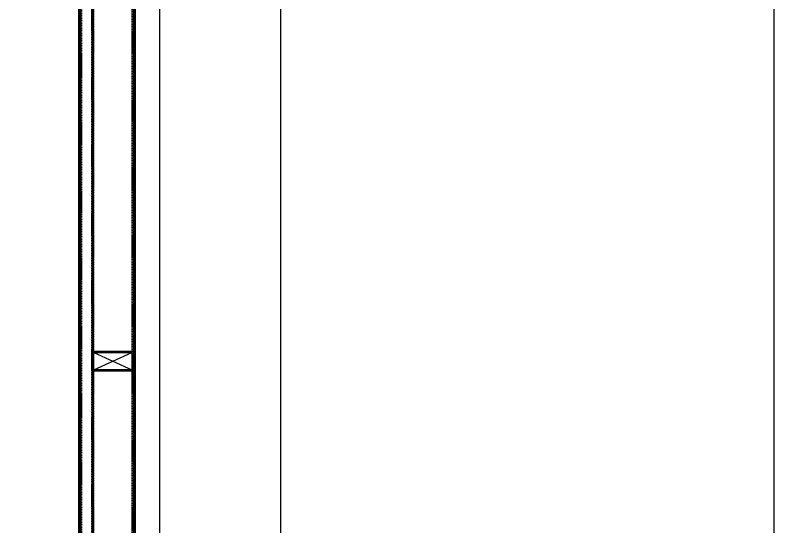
# Model space of a CAD drawing. Header units: millimetres. Extents: x 7297 to 60227, y -7497 to 19324.
# Drawn here: x 58349 to 60227, y 2848 to 4114 of the extents above; entities that cross this region are included whole.
import ezdxf

# ---------------------------------------------------------------- set-up
doc = ezdxf.new("R2010")
doc.units = ezdxf.units.MM
doc.linetypes.add('HIDDEN', pattern=[0.375, 0.25, -0.125])
doc.layers.add('NS_AL_PANEL', color=32, linetype='Continuous', lineweight=9)
for name, color, linetype in [('NS_COL_D-GREY', 8, 'Continuous'), ('NS_COL_WHITE', 7, 'Continuous'), ('NS_FORM', 7, 'Continuous'), ('NS_FRAME', 253, 'Continuous'), ('NS_PIPE_FRAME', 2, 'Continuous')]:
    doc.layers.add(name, color=color, linetype=linetype)

# ---------------------------------------------------------------- blocks, each defined once
blk = doc.blocks.new('*U243')
blk.add_lwpolyline([(0, 0), (100, 0), (100, 2752), (0, 2752)], close=True)
at = {"linetype": 'HIDDEN'}
blk.add_lwpolyline([(3.2, 0), (96.8, 0), (96.8, 2752), (3.2, 2752)], close=True, dxfattribs=at)
blk = doc.blocks.new('*U101')
for p, q in [((1, 100), (0, 100)), ((0, 99), (0, 100)), ((0, 99), (0, 1)), ((49, 100), (1, 100)), ((3.2, 3.2), (46.8, 96.8)), ((46.8, 3.2), (3.2, 96.8)), ((49, 100), (50, 100)), ((50, 99), (50, 100)), ((50, 1), (50, 99)), ((0, 1), (0, 0)), ((1, 0), (0, 0)), ((50, 1), (50, 0)), ((1, 0), (49, 0)), ((49, 0), (50, 0))]:
    blk.add_line(p, q)
blk.add_lwpolyline([(3.2, 96.8), (3.2, 3.2), (46.8, 3.2), (46.8, 96.8)], close=True)
for centre, start, end in [((1, 99), 90, 180), ((49, 99), 0, 90), ((1, 1), 180, 270), ((49, 1), 270, 0)]:
    blk.add_arc(centre, 1, start, end)
blk = doc.blocks.new('*U242')
blk.add_lwpolyline([(0, 0), (30, 0), (30, 2792), (0, 2792)], close=True)
at = {"linetype": 'HIDDEN'}
blk.add_lwpolyline([(3.2, 0), (26.8, 0), (26.8, 2792), (3.2, 2792)], close=True, dxfattribs=at)

msp = doc.modelspace()

# ---------------------------------------------------------------- linework, layer by layer
at = {"layer": 'NS_AL_PANEL'}
for p, q in [((58505.98, 4688.74), (58505.98, 1826.75)), ((58506.48, 1827.25), (58506.48, 4688.24)), ((58509.48, 1830.25), (58509.48, 4685.24)), ((58509.98, 1861.75), (58509.98, 4684.74))]:
    msp.add_line(p, q, dxfattribs=at)
at = {"layer": 'NS_COL_D-GREY'}
msp.add_lwpolyline([(58645.98, 1827.75), (58620.98, 1827.75), (58620.98, 1829.75), (58643.98, 1829.75), (58643.98, 4685.74), (58620.98, 4685.74), (58620.98, 4687.74), (58645.98, 4687.74)], close=True, dxfattribs=at)
at = {"layer": 'NS_COL_WHITE'}
for p, q in [((58705.98, 4757.74), (58705.98, 1757.74)), ((59005.98, 4757.74), (59005.98, 1757.74))]:
    msp.add_line(p, q, dxfattribs=at)
at = {"layer": 'NS_FORM'}
msp.add_lwpolyline([(52154.82, 6645.21), (60226.86, 6645.21), (60226.86, -2558.01), (52154.82, -2558.01)], close=True, dxfattribs=at)

# ---------------------------------------------------------------- block references
at = {"layer": 'NS_FRAME', "xscale": -1, "rotation": 180}
for name, p in [('*U242', (58510.98, 4653.74)), ('*U243', (58540.98, 4633.74))]:
    msp.add_blockref(name, p, dxfattribs=at)
at = {"layer": 'NS_PIPE_FRAME', "xscale": -1, "rotation": 270}
msp.add_blockref('*U101', (58540.98, 3232.74), dxfattribs=at)

doc.saveas('drawing.dxf')
